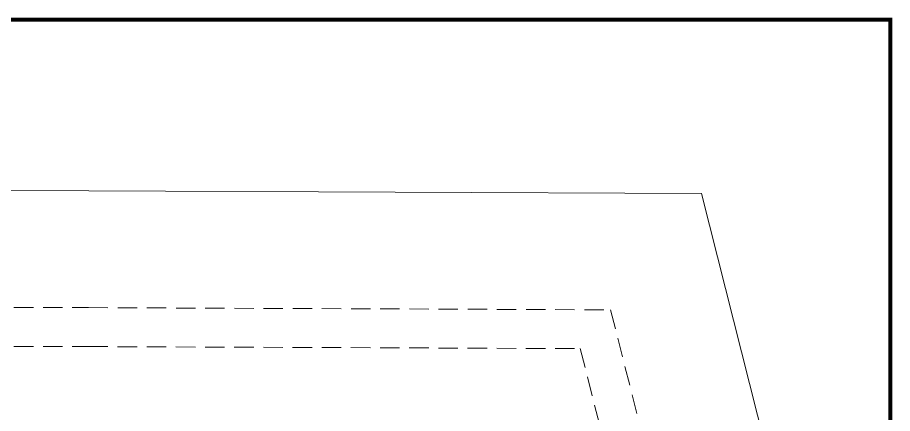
# Model space of a CAD drawing. Header units: inches. Extents: x 27644242 to 29761523, y -859349 to 216979.
# Drawn here: x 29093115 to 29126866, y -783928 to -768662 of the extents above; entities that cross this region are included whole.
import ezdxf

# ---------------------------------------------------------------- set-up
doc = ezdxf.new("R2010")
doc.units = ezdxf.units.IN
doc.header["$MEASUREMENT"] = 0
doc.linetypes.add('01-Xref Col Podium Lvl-1$0$HIDDEN', pattern=[0.375, 0.25, -0.125])
doc.layers.get('Defpoints').update_dxf_attribs({"color": 8})
doc.layers.add('RVA Site Boundary', color=17, linetype='Continuous', lineweight=15)

msp = doc.modelspace()

# ---------------------------------------------------------------- linework, layer by layer
at = {"layer": 'Defpoints', "linetype": 'Continuous', "const_width": 154.4}
msp.add_lwpolyline([(29126788.6, -768738.9), (29126788.6, -842988.9), (29018201.9, -842988.9), (29018201.9, -768738.9)], close=True, dxfattribs=at)
at = {"layer": 'RVA Site Boundary', "ltscale": 500}
msp.add_lwpolyline([(29057284.1, -775323.5), (29071606.4, -775328.8), (29095866.2, -775347.8), (29119500.2, -775446.5), (29121971.6, -785214), (29122057.2, -785578.5)], dxfattribs=at)
at = {"layer": 'RVA Site Boundary', "color": 252, "linetype": '01-Xref Col Podium Lvl-1$0$HIDDEN', "ltscale": 3000}
for points in [[(29057289.9, -779823.5), (29071603.8, -779828.8), (29095855, -779847.7), (29115993.3, -779931.9), (29117599.6, -786280.1), (29117676.2, -786606.7)], [(29057291.8, -781323.5), (29071602.9, -781328.8), (29095851.3, -781347.7), (29114824.3, -781427), (29116142.2, -786635.5), (29116215.9, -786949.5)]]:
    msp.add_lwpolyline(points, dxfattribs=at)

doc.saveas('drawing.dxf')
